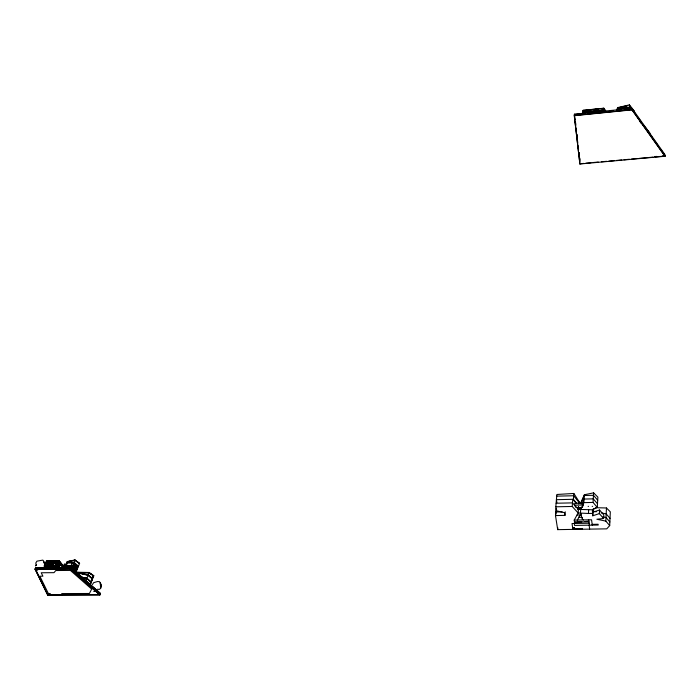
<?xml version="1.0" encoding="UTF-8"?>
<svg xmlns="http://www.w3.org/2000/svg" width="700" height="700" viewBox="0 0 700 700"><rect width="100%" height="100%" fill="white"/><g stroke="black" fill="none" stroke-linecap="round" stroke-linejoin="round"><path stroke-width="1.05" d="M664.965 156.266L665 154.691L632.03 108.343L574.42 114.17L574.245 115.692L631.942 109.874L664.965 156.266L579.898 163.992L574.262 115.482L631.977 109.629L664.965 156.048M631.942 109.874L632.03 108.343M629.878 109.174L629.597 108.64M556.097 508.427L555.485 515.559L557.699 529.637L606.751 528.85L609.7 525.595L610.33 511.849L606.471 507.981L595.577 507.701M630.63 109.226L629.405 107.511L629.414 104.886L617.654 107.608L616.595 110.486M609.7 525.595L605.832 521.106L606.471 507.981M626.544 109.848L626.675 108.106M605.832 521.106L596.864 519.242L603.593 518.508L603.776 514.903L599.55 509.994L592.988 512.19L592.664 509.801L597.301 507.377L597.87 497.123L593.609 492.852L584.395 494.742L581.175 502.215L581.053 503.991M603.593 518.508L599.358 513.599L599.55 509.994M617.601 110.757L617.654 107.608M597.301 507.377L593.049 502.434L593.609 492.852M599.358 513.599L592.778 515.786L592.664 509.801L578.419 509.381L572.486 502.88L556.124 503.23M592.778 515.786L593.145 509.504M593.189 511.21L593.346 508.532M576.695 503.65L572.749 499.31L572.215 506.459L578.174 512.977L588.446 513.476L588.674 509.88M583.144 505.015L583.275 503.029L574.744 503.213L574.604 505.199L576.082 507.561L582.4 507.43L583.144 505.015L574.604 505.199M583.485 519.925L582.4 519.278L582.523 517.484M578.48 509.381L580.702 509.425L583.879 502.635L584.395 494.742M582.418 528.771L582.488 529.244L582.444 528.413M579.854 509.442L579.906 508.646M579.959 509.355L580.02 508.637M580.195 509.434L580.195 508.637M580.361 508.637L580.352 509.346M582.4 519.278L580.449 512.934L580.816 507.561M578.602 506.713L578.174 512.977L574.21 520.091L574.709 523.477L574.831 521.684M578.795 504.044L578.97 501.515L573.834 493.456L556.867 494.48L555.809 506.8L556.439 510.781L564.541 512.68L564.952 515.384L555.485 515.559M578.769 509.46L578.699 508.585L578.646 509.381M579.215 508.576L579.276 509.373M579.224 508.655L579.512 509.442L579.512 508.655M579.679 509.442L579.679 508.646M579.854 508.646L579.845 509.364M63.866 567.438L64.645 566.729M574.586 527.94L574.586 529.366L574.455 527.398M574.656 528.404L572.968 528.439L572.898 529.392L572.031 523.53L589.164 523.224M574.543 529.06L582.488 529.121L572.976 529.331L573.046 528.369M603.68 110.119L603.829 108.22L583.161 110.32L582.96 112.219L603.68 110.119L604.905 111.729M93.476 575.776L89.101 572.863L77.201 572.416M90.3 584.491L93.748 575.733L89.215 572.486L76.851 572.241L88.209 575.155L92.531 578.961M576.695 503.37L573.405 499.301L573.834 493.456M92.138 579.04L93.748 575.733M89.101 572.863L93.73 575.942M85.627 581.49L89.215 572.486M91.297 581.901L91.77 580.51L91.096 581.525M564.952 515.384L565.233 511.796M557.699 529.637L557.847 527.844M65.345 566.851C65.397 565.381 65.765 567.849 64.969 566.624C63.516 563.903 61.355 565.722 64.776 566.851M591.483 113.391L591.605 111.913C592.314 113.251 587.466 113.628 587.781 112.332M591.684 113.47L591.824 111.781L587.58 112.245L591.824 111.781M79.284 563.246L74.953 560.359L67.471 561.715L74.97 560.157L79.599 563.447L76.055 571.988M79.599 563.447L75.031 559.956L67.244 561.584L66.946 563.666M556.439 510.781L556.587 508.988M75.031 559.956L71.61 568.312M579.898 163.992L574.411 116.524M67.244 561.584L64.505 568.207M81.646 577.378L86.8 578.506L90.974 582.164L89.968 584.964L92.269 578.944L88.112 575.286L76.799 572.827M91.709 580.974L91.752 580.501M65.328 567.753L65.529 565.793L72.686 565.731L72.966 566.195M66.649 564.55L66.841 562.695L73.99 562.625L78.348 566.475M66.736 564.34L66.929 562.485L74.069 562.406L78.426 566.256L77.009 567.149M89.968 584.719L90.221 583.476L90.388 584.054M90.186 583.774L89.749 584.867M578.734 503.282L578.97 501.515M577.911 509.014L578.191 507.089M578.095 509.679L578.524 506.782M603.619 108.692L601.528 108.797M616.691 110.679L617.759 107.8M617.181 109.839L617.907 107.861L627.174 105.718M63.324 568.111L65.223 567.166L63.901 567.245L63.236 567.997M99.899 594.965L100.529 593.416L70.77 567.289L35.7 567.613L35 569.144L47.758 595.114L99.899 594.965L70.105 568.837L35 569.144M89.889 584.798L91.822 579.985M90.02 583.861L90.956 581.534M77.761 566.291L75.224 572.084L77.604 566.37M75.74 571.935L78.041 566.414L73.929 562.791L67.069 562.861L65.065 567.569M73.728 569.476L75.88 564.637C74.515 563.5 75.014 568.374 73.894 567.009M73.657 570.719L76.212 564.926L73.824 570.64M73.964 570.981L76.212 564.926M74.305 571.288L76.851 565.495L74.69 571.506M74.392 571.253L76.851 565.495M74.918 571.821L77.464 566.029M72.17 568.102L74.331 563.273L72.468 568.365M73.281 567.674L74.874 563.859L74.06 566.939M73.579 567.928L75.259 564.086M62.353 594.808L61.714 593.574L89.425 593.486L91.665 589.076L70.385 570.413L55.781 570.535L53.996 572.661L41.23 572.766L42.901 576.188L39.865 576.205L48.405 593.626L50.234 593.617L50.881 594.843L48.038 594.676M73.911 568.225L75.582 564.375M70.105 568.837L70.77 567.289M59.264 565.005L57.942 564.034L59.334 564.996L58.529 566.492L57.304 565.521L58.686 566.484M58.538 566.562C61.224 565.075 57.348 561.907 57.304 565.521L58.756 566.676L59.675 564.874M58.756 566.676L59.526 564.9L58.047 563.762M47.758 595.114L35.096 568.934L70.228 568.593L100.013 594.72L47.845 594.904M57.627 563.439L56.884 565.25L55.064 565.163L55.799 563.456L57.715 563.64L56.98 565.399L55.405 565.399L55.799 563.456M55.851 568.452L59.045 560.98L46.366 561.111L44.222 566.003L46.314 566.178L45.57 567.779M57.4 565.495L58.231 563.666M57.645 565.346L58.293 563.859L59.334 564.988M51.494 568.383L53.83 562.992M57.549 563.762L55.974 563.762L55.239 565.049L56.98 565.399L55.151 565.355L55.877 563.561L57.619 563.911L56.044 563.911M47.688 565.442L49.901 565.416L50.706 563.71L48.02 563.553L47.373 565.451L49.962 565.469L50.435 563.614M49.411 568.111L51.398 563.544L53.401 563.509L51.511 568.269M49.508 568.312L51.494 563.64L53.498 563.701M49.621 568.339L51.398 563.544M50.05 567.7L52.01 562.852M51.363 568.321L53.401 563.509M47.373 565.451L48.099 563.657M48.186 563.841L50.54 563.832L48.195 563.859L47.609 565.477L48.02 563.553M49.84 565.346L50.61 563.509M44.284 566.37L45.579 562.923L58.266 562.782L63.928 567.586M44.581 566.195L45.938 563.115M45.377 568.383L47.828 562.887L46.524 566.142L56.892 566.046L59.246 568.041M66.272 565.793C64.251 568.969 64.969 563.106 65.8 566.291L66.115 566.344M35.481 569.1L36.059 567.814L70.7 567.49L100.013 593.224L99.496 594.528L70.149 568.794L35.481 569.1L43.855 586.154M89.766 584.727L90.221 583.476M581.175 502.215L584.343 495.504L593.469 495.294L597.695 500.229M581.84 503.851L584.115 499.056L593.259 498.855L597.503 503.799M91.945 578.9L93.091 576.555M91.928 579.11L93.074 576.765M91.131 581.691L92.601 578.742L88.288 574.936L77.009 572.39M90.317 583.957L91.271 582.067L86.94 578.261L80.684 576.896M580.221 514.929L577.369 520.03L577.657 521.999M92.453 584.57L93.59 582.715L97.466 581.534L99.479 581.639L101.29 584.675L100.625 588.306L99.435 589.4L97.405 589.26M62.947 568.146L64.61 567.122M64.19 567.271L59.045 560.98L46.637 561.312L59.159 560.822L64.295 567.114M46.366 561.111L59.159 560.822M35.455 565.915L36.558 564.637L36.286 565.329L35.796 563.019L36.934 561.164L42.875 560.096L44.643 563.124M66.027 564.559L65.415 566.011L65.853 566.79M62.965 565.81C69.58 566.799 60.209 567.367 63.639 565.644C66.885 567.936 62.195 565.486 65.284 566.764C64.041 565.626 65.433 562.459 66.001 565.224M63.271 566.659L64.663 566.589M75.635 570.474L77.061 569.572L76.414 569.222M604.258 111.23L603.593 111.615M57.312 565.46L58.94 566.58M73.272 566.457L73.763 566.676L75.171 564.121M74.524 567.569L74.856 567.858M75.163 568.12L75.504 568.418M75.801 568.689L76.116 568.96M621.101 107.345L627.279 105.91M65.38 566.178L65.284 566.659M588.122 506.336L588.56 506.371M592.183 506.31L592.629 506.345M593.985 508.384L594.431 508.427M63.236 566.983L64.715 567.009M583.126 110.434L603.811 108.325L606.034 111.79M587.773 110.197L590.949 109.874M594.116 109.55L598.351 109.121M588.805 110.197L590.923 109.987M595.149 109.55L598.325 109.226M629.423 107.52L617.706 108.701L616.954 110.679L617.715 108.491L629.414 107.301L630.63 109.007M600.548 111.379L603.111 111.151M594.361 112.315L596.26 112.122L596.181 111.457L593.329 111.781L593.416 112.411M603.137 111.431L600.574 111.659L600.504 111.011L603.067 110.749L603.032 111.195M574.884 114.494L579.18 114.065M582.4 113.741L585.62 113.409M588.849 113.085L592.069 112.761M596.365 112.324L599.585 112M602.805 111.676L606.025 111.353M610.321 110.915L613.541 110.591M616.761 110.267L621.058 109.83M624.278 109.506L627.497 109.183M574.359 522.515L581.822 521.832M585.025 521.535L588.227 521.238M654.491 156.607L656.661 156.406M662.086 155.916L664.265 155.715M579.924 163.774L583.826 163.415M585.847 163.179L591.028 162.715M593.093 162.523L598.273 162.05M601.387 161.77L606.716 161.306M608.851 161.14L614.267 160.624M616.403 160.457L621.819 159.933M623.962 159.766L629.379 159.25M631.514 159.084L636.93 158.567M639.065 158.401L653.1 157.124M655.253 156.931L660.669 156.406M662.812 156.24L664.991 156.013M556.727 496.142L573.659 495.749L578.918 502.267M573.405 499.301L556.421 499.677L556.885 502.653M583.879 502.635L593.049 502.434M555.809 506.8L572.215 506.459M578.445 509.023L580.72 508.979M562.091 511.858L555.791 511.989L556.106 513.992M51.59 563.832L53.226 563.605M588.446 513.476L592.454 513.398M577.054 514.981L581.061 514.911L580.449 512.934M574.21 520.082L591.553 519.785L592.279 525.131M574.499 522.051L588.971 521.798M592.174 524.352L598.124 524.256L598.229 525.044L574.569 525.411L574.289 523.477M572.714 528.15L574.403 528.124M574.516 528.903L582.479 528.841M48.116 563.754L50.706 563.71M47.268 565.25L49.884 565.303M45.666 562.704L58.354 562.572L64.024 567.376M45.675 563.115L47.661 563.097M47.906 563.054L58.214 562.949L63.709 567.613M55.895 563.657L57.715 563.64M48.256 563.99L50.61 563.981M45.675 564.392L45.15 564.392M44.222 566.003L50.741 566.099M46.471 566.247L56.84 566.151L59.124 568.076L64.487 567.928M59.22 567.805L64.312 567.761M89.197 572.696L76.921 572.609M578.594 517.204L581.665 517.37M592.218 511.009L596.19 511.831M601.186 512.864L606.183 513.905L610.032 518.385M603.006 516.871L606.008 517.492L609.866 521.981M81.69 577.273L86.844 578.392L91.009 582.059M59.369 567.928L56.945 565.88L52.491 566.081M58.03 564.139L59.124 565.066M74.462 571.209L77.149 565.758L76.694 565.565M76.746 569.52L72.625 565.898L65.704 566.064L72.581 566.003L76.703 569.625M58.966 561.181L63.726 567.009M59.08 561.032L64.514 567.683M65.45 564.471L64.444 563.911L64.243 564.445L65.047 566.492M629.414 104.886L634.279 111.134M629.886 106.085L631.19 107.765M632.503 109.445L633.911 111.317L632.608 109.638M630.639 107.118L629.23 105.245M644.936 127.321L648.218 131.539M645.697 128.362L649.53 133.219M604.923 111.519L603.697 109.909L582.986 112.009L583.222 114.126M639.87 121.459L641.121 123.218M629.913 108.474L630.245 108.938M629.755 108.553L630.079 109.016M631.794 108.745L634.918 113.138M637.411 116.646L640.535 121.039M642.407 123.672L648.034 131.574M649.285 133.324L652.409 137.716M654.281 140.35L658.026 145.617M659.899 148.251L664.274 154.394M603.829 108.22L606.06 111.676M603.645 108.587L605.316 111.335M649.933 133.157L645.26 127.216M70.989 565.74L72.371 562.809M43.715 561.286L44.004 563.106M574.49 529.305L574.324 528.185L572.81 528.211L572.976 529.331M588.7 519.82L589.435 525.184M589.129 525.192L589.671 529.13M580.414 508.637L580.528 509.346M578.996 508.664L579.163 509.373M578.83 508.664L578.988 509.373M575.514 122.264L575.767 124.425M576.905 134.155L577.159 136.316M578.296 146.055L578.55 148.216M579.058 152.539L579.311 154.7M579.688 157.946L579.941 160.107M574.42 114.17L575.041 119.534M575.295 121.678L575.794 125.965M576.048 128.109L576.424 131.329M576.8 134.549L577.176 137.76M577.43 139.912L577.806 143.124M578.183 146.344L578.559 149.564M578.935 152.775L579.311 155.995M579.565 158.139L579.941 161.359M583.161 110.32L583.424 113.461M37.721 569.844L37.153 569.782L37.721 569.844M49.289 594.3L48.729 594.239L49.289 594.3M94.631 591.465L94.054 591.404L94.631 591.465M100.984 585.926L100.625 588.306L100.249 582.803L100.984 585.926M596.4 111.344L593.171 112.079L596.4 111.344M596.225 111.825L593.372 112.149L596.225 111.825M591.649 112.28L587.825 112.7L591.649 112.306M603.286 110.626L600.337 111.291L603.286 110.626M580.746 508.55L578.471 508.594L580.755 508.629"/></g></svg>
